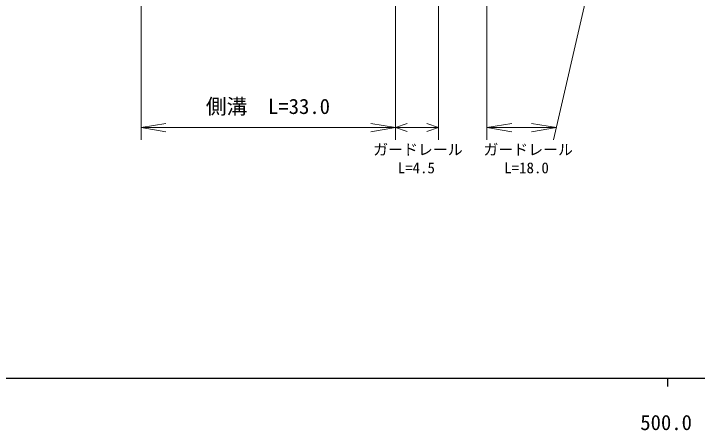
# Model space of a CAD drawing. Units: millimetres, scale not verified. Extents: x 40000 to 680000, y 20000 to 380000.
# Drawn here: x 489103 to 571612, y 198715 to 249005 of the extents above; entities that cross this region are included whole.
import ezdxf
from ezdxf.enums import TextEntityAlignment as Align

# ---------------------------------------------------------------- set-up
doc = ezdxf.new("R2010")
doc.units = ezdxf.units.MM
doc.header["$LTSCALE"] = 1000
doc.layers.add('M-TTL-BAND', color=7, linetype='Continuous', lineweight=25)
doc.layers.add('M-WORK', color=1, linetype='Continuous', lineweight=13)
doc.styles.add('ＭＳ ゴシック', font='')
doc.styles.get('ＭＳ ゴシック').set_extended_font_data('MS Gothic')

# ---------------------------------------------------------------- blocks, each defined once
blk = doc.blocks.new('open_arrow')
at = {"color": 0, "linetype": 'Continuous', "lineweight": -2}
blk.add_lwpolyline([(7.5, 1.25), (0, 0), (7.5, -1.25)], dxfattribs=at)

msp = doc.modelspace()

# ---------------------------------------------------------------- linework, layer by layer
at = {"layer": 'M-TTL-BAND'}
for p, q in [((40000, 205000), (579000, 205000)), ((568000, 205000), (568000, 204000))]:
    msp.add_line(p, q, dxfattribs=at)
at = {"layer": 'M-WORK'}
for p, q in [((504476, 288770), (504476, 233761)), ((535189, 276555), (535189, 233761)), ((540378, 275215), (540378, 233761)), ((546222, 273778), (546222, 233761)), ((554259, 233761), (563334, 273448)), ((535189, 235261), (504476, 235261)), ((535189, 235261), (536597, 235753)), ((535189, 235261), (536597, 234769)), ((535189, 235261), (540378, 235261)), ((540378, 235261), (538970, 235753)), ((540378, 235261), (538970, 234769)), ((546222, 235261), (554602, 235261))]:
    msp.add_line(p, q, dxfattribs=at)

# ---------------------------------------------------------------- block references
at = {"layer": 'M-WORK', "xscale": 400, "yscale": 400}
for p in [(504476, 235261), (546222, 235261)]:
    msp.add_blockref('open_arrow', p, dxfattribs=at)
at = {"layer": 'M-WORK', "xscale": 400, "yscale": 400, "rotation": 180}
for p in [(535189, 235261), (554602, 235261)]:
    msp.add_blockref('open_arrow', p, dxfattribs=at)

# ---------------------------------------------------------------- texts
at = {"layer": 'M-TTL-BAND', "style": 'ＭＳ ゴシック'}
msp.add_text('500.0', height=1833, dxfattribs=at).set_placement((567844, 198195), align=Align.BOTTOM_CENTER)
at = {"layer": 'M-WORK', "style": 'ＭＳ ゴシック'}
for s, height, p in [('側溝\u3000L=33.0', 1833, (519790, 236348)), ('ガードレール', 1320, (537894, 231544)), ('ガードレール', 1320, (551197, 231544)), ('L=4.5', 1320, (537697, 229340)), ('L=18.0', 1320, (551000, 229340))]:
    msp.add_text(s, height=height, dxfattribs=at).set_placement(p, align=Align.BOTTOM_CENTER)

doc.saveas('drawing.dxf')
